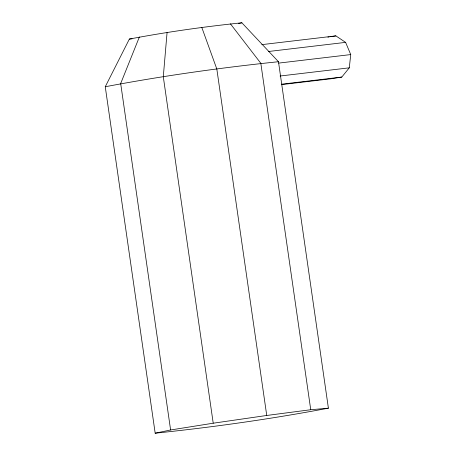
<?xml version="1.0" encoding="UTF-8"?>
<svg xmlns="http://www.w3.org/2000/svg" width="456" height="456" viewBox="0 0 456 456"><rect width="100%" height="100%" fill="white"/><g stroke="black" fill="none" stroke-linecap="round" stroke-linejoin="round"><path stroke-width="0.68" d="M167.067 32.558L163.294 76.745L213.22 423.202L170.607 429.974L155.182 433.2L105.256 86.748L129.373 39.056C166.594 32.017 204.202 26.699 241.879 22.8L278.474 61.72L328.4 408.171C271.098 419.013 213.191 427.204 155.182 433.2M281.722 84.605L331.147 78.763L341.8 77.064L349.285 67.83L350.744 54.577L345.614 42.374L335.861 35.881L261.801 44.642M139.388 36.959L120.68 83.522L170.607 429.974M238.539 23.501L241.879 22.8M105.256 86.748C162.564 75.907 220.465 67.722 278.474 61.72M327.875 37.153L329.203 36.936M330.537 36.725L335.861 35.881M213.22 423.202L266.743 415.467L310.741 409.727L328.4 408.171M268.31 51.522L345.614 42.374M278.679 63.105L350.744 54.577M280.092 76.015L349.285 67.83M281.791 84.166L341.8 77.064M129.373 39.056L132.069 38.817M230.411 23.809L260.815 63.276L310.741 409.727M201.831 27.537L216.822 69.016L266.743 415.467"/></g></svg>
